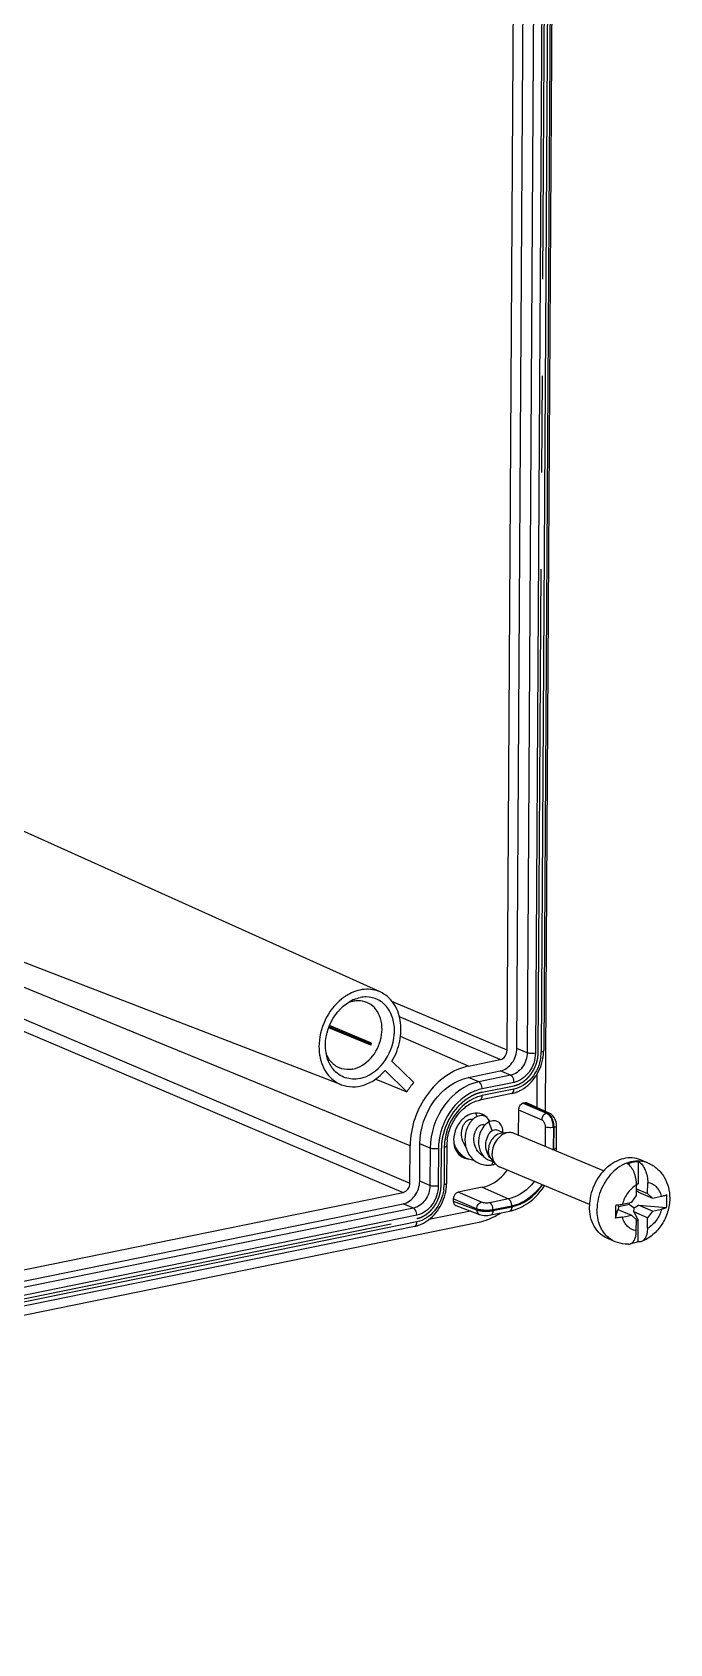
# Model space of a CAD drawing. Header units: millimetres. Extents: x 0 to 594, y 0 to 420.
# Drawn here: x 76.98 to 93.12, y 337.13 to 377.97 of the extents above; entities that cross this region are included whole.
import ezdxf

# ---------------------------------------------------------------- set-up
doc = ezdxf.new("R2010")
doc.units = ezdxf.units.MM
doc.header["$LTSCALE"] = 32.67
doc.linetypes.add('CENTER', pattern=[0.6, 0.375, -0.075, 0.075, -0.075])
for name, color, linetype in [('KASTEN_ABOX_DXF_CONTINUOUS_LINE', 7, 'CONTINUOUS'), ('KURVEN', 7, 'CONTINUOUS'), ('SCHRAUBE_D9-DXF_CONTINUOUS_LINE', 7, 'CONTINUOUS')]:
    doc.layers.add(name, color=color, linetype=linetype)

msp = doc.modelspace()

# ---------------------------------------------------------------- linework, layer by layer
at = {"layer": 'KASTEN_ABOX_DXF_CONTINUOUS_LINE', "color": 7, "linetype": 'Continuous'}
for p, q in [((89.97321, 350.62311), (90.27989, 401.49247)), ((89.00492, 352.16866), (89.29983, 401.085)), ((89.25073, 352.21703), (89.54566, 401.13686)), ((90.22553, 401.0816), (89.9306, 352.16178)), ((85.78893, 353.64752), (74.3529, 358.8046)), ((84.80581, 351.2953), (72.37661, 356.08945)), ((85.54918, 352.29771), (84.48777, 352.74133)), ((84.49844, 352.77004), (85.54061, 352.33446)), ((85.57351, 352.35148), (84.50833, 352.79668)), ((85.57351, 352.35148), (85.54061, 352.33446)), ((85.54061, 352.33446), (85.54918, 352.29771)), ((85.91464, 351.65354), (86.46485, 351.11615)), ((86.63883, 351.35413), (86.08863, 351.89152)), ((88.02615, 351.48053), (88.83244, 351.64488)), ((88.02789, 351.76903), (88.83269, 351.93308)), ((85.67015, 351.43957), (85.80516, 351.38462)), ((85.80516, 351.38462), (86.46485, 351.11615)), ((89.75938, 351.56149), (89.75434, 350.72448)), ((89.1216, 351.07335), (88.31532, 350.909)), ((89.46221, 350.83829), (89.41331, 350.82832)), ((90.08608, 350.57084), (89.52233, 350.83193)), ((89.2903, 350.66007), (89.28644, 350.0204)), ((90.24403, 350.35359), (90.22523, 350.41252)), ((90.254, 350.29252), (90.24403, 350.35359)), ((90.25224, 349.69736), (90.2556, 350.2543)), ((90.2556, 350.25426), (90.254, 350.29252)), ((86.54435, 348.80311), (86.55004, 349.74764)), ((86.79016, 348.85147), (86.79586, 349.79775)), ((87.47573, 349.7425), (87.47002, 348.79622)), ((33.4947, 337.78903), (86.37211, 348.56753)), ((87.64171, 348.40515), (87.64136, 348.34776)), ((88.37556, 348.69792), (87.76472, 348.5734)), ((34.89458, 337.78623), (86.37186, 348.27933)), ((88.08059, 348.09363), (87.0211, 347.87766)), ((87.70883, 348.23302), (88.30105, 348.01097)), ((88.59135, 347.99606), (89.06589, 348.09279)), ((86.66102, 347.70779), (35.78614, 337.33749)), ((35.88931, 337.1298), (88.24801, 347.80256))]:
    msp.add_line(p, q, dxfattribs=at)
at = {"layer": 'KASTEN_ABOX_DXF_CONTINUOUS_LINE', "color": 9, "linetype": 'Continuous'}
for p, q in [((90.16256, 401.04613), (89.86764, 352.1263)), ((89.80677, 401.02772), (89.51184, 352.1079)), ((90.01597, 401.01625), (89.72104, 352.09642)), ((86.55004, 349.74764), (73.24675, 355.20772)), ((73.15333, 354.48986), (86.54435, 348.80311)), ((72.9811, 354.25428), (86.37211, 348.56753)), ((89.00492, 352.16866), (86.08693, 353.4079)), ((88.83269, 351.93308), (86.27733, 353.01826)), ((88.02789, 351.76903), (86.30146, 352.51549)), ((89.51184, 352.1079), (89.25073, 352.21703)), ((89.09354, 351.53575), (88.83244, 351.64488)), ((88.28726, 351.3714), (88.02615, 351.48053)), ((89.09354, 351.53575), (88.28726, 351.3714)), ((89.17971, 351.356), (88.37343, 351.19165)), ((89.17868, 351.18395), (88.37239, 351.0196)), ((89.41331, 350.82832), (90.00482, 350.57325)), ((90.02543, 350.57745), (89.46221, 350.83829)), ((89.2903, 350.66007), (89.88181, 350.40499)), ((90.02543, 350.57745), (90.00482, 350.57325)), ((89.96856, 350.22633), (89.96561, 349.73653)), ((90.17622, 350.21546), (90.17286, 349.65854)), ((90.19264, 350.21883), (90.17622, 350.21546)), ((90.18928, 349.66189), (90.19264, 350.21883)), ((87.05697, 349.68862), (86.79586, 349.79775)), ((87.05697, 349.68862), (87.05126, 348.74234)), ((87.26617, 349.67715), (87.26046, 348.73087)), ((87.41277, 349.70703), (87.40706, 348.76075)), ((87.05126, 348.74234), (86.79016, 348.85147)), ((88.23323, 348.15007), (87.64171, 348.40515)), ((88.35624, 348.31832), (87.76472, 348.5734)), ((88.37556, 348.69792), (89.03843, 348.40175)), ((89.03843, 348.40175), (88.56389, 348.30502)), ((86.63297, 348.1702), (35.2912, 337.70472)), ((86.71914, 347.99044), (35.56941, 337.56411)), ((86.63297, 348.1702), (86.37186, 348.27933)), ((87.64136, 348.34776), (88.23308, 348.12589)), ((88.23323, 348.15007), (88.23308, 348.12589)), ((88.64844, 348.10666), (89.12297, 348.20339)), ((88.64854, 348.12593), (88.64844, 348.10666)), ((89.12308, 348.22266), (88.64854, 348.12593)), ((86.7181, 347.81839), (35.72134, 337.42324))]:
    msp.add_line(p, q, dxfattribs=at)
at = {"layer": 'KASTEN_ABOX_DXF_CONTINUOUS_LINE', "color": 7, "linetype": 'Continuous'}
for points in [[(90.22523, 350.41252), (90.19839, 350.46609), (90.16423, 350.51214), (90.12392, 350.54856), (90.08587, 350.57094)], [(88.30109, 348.01095), (88.33691, 347.9999), (88.37733, 347.99181), (88.42083, 347.98682)], [(88.42083, 347.98682), (88.46644, 347.98489), (88.51252, 347.98607), (88.55726, 347.99035), (88.5913, 347.99605)]]:
    msp.add_lwpolyline(points, dxfattribs=at)
for centre, radius, start, end in [((85.62206, 352.45726), 1.29592, 124.472139, 128.430064), ((85.59232, 352.50003), 1.24382, 122.677672, 124.457663), ((85.56998, 352.53505), 1.20229, 120.012122, 122.682818), ((85.49656, 352.57333), 0.95766, 112.524592, 120.032205), ((85.24774, 352.73533), 0.69145, 101.596654, 109.057234), ((85.59852, 352.25786), 1.3593, 180.154253, 188.131218), ((85.52451, 352.24861), 1.28474, 188.190013, 189.64485), ((84.50804, 352.8013), 1.15653, 334.18738, 337.111392), ((88.77463, 352.17237), 1.15612, 352.133544, 355.507812), ((88.80728, 352.1697), 1.12336, 355.51284, 357.574363), ((88.83668, 352.16847), 1.09394, 357.573834, 359.649574), ((84.971, 352.23305), 0.55422, 231.822108, 247.229734), ((88.32916, 349.93573), 2.2066, 139.999069, 147.659453), ((88.93914, 351.91846), 0.86516, 291.337007, 293.795213), ((88.92434, 351.95112), 0.90101, 293.818119, 299.788795), ((88.35136, 349.9287), 0.6854, 133.722889, 139.794251), ((88.33133, 349.94926), 0.6567, 131.286898, 133.699528), ((88.2035, 350.18186), 0.40572, 41.515747, 43.9168), ((88.16438, 350.15288), 0.45449, 27.489978, 33.452685), ((88.41441, 349.88106), 0.76455, 147.826871, 155.646435), ((88.38817, 349.89811), 0.73326, 139.825135, 147.862441), ((88.69118, 349.73366), 1.21548, 172.176409, 179.583149), ((88.29956, 349.89173), 0.64886, 179.602119, 186.667028), ((88.6132, 349.70802), 1.63909, 356.886919, 358.26547), ((88.6428, 349.70712), 1.60947, 358.265296, 359.652342), ((87.85047, 350.0935), 0.57949, 264.728426, 270.002278), ((86.37611, 348.80291), 1.09394, 357.573834, 359.649574), ((86.32595, 348.80548), 1.14415, 352.118167, 357.551797), ((87.85915, 349.56726), 1.80874, 290.540682, 297.383774), ((87.7977, 349.68676), 1.94312, 297.371901, 302.121968), ((88.83346, 349.22603), 1.15684, 281.590805, 289.556197), ((86.47857, 348.5529), 0.86516, 291.337007, 293.795213), ((86.46377, 348.58557), 0.90101, 293.818119, 299.788795), ((87.88879, 349.49213), 1.72799, 289.76848, 290.49443)]:
    msp.add_arc(centre, radius, start, end, dxfattribs=at)
at = {"layer": 'KASTEN_ABOX_DXF_CONTINUOUS_LINE', "color": 9, "linetype": 'Continuous'}
for centre, radius, start, end in [((88.88657, 352.13334), 0.98109, 352.045751, 359.588998), ((88.62367, 350.05672), 1.16331, 110.688451, 117.37758), ((89.65605, 350.21705), 0.51999, 15.058097, 18.51941), ((89.65009, 350.2151), 0.52625, 3.912989, 15.094525), ((89.65723, 350.21986), 0.53532, 14.440712, 16.838853), ((89.69085, 350.2181), 0.48538, 359.688356, 3.888369), ((89.6491, 350.21774), 0.54371, 12.1868, 14.444021), ((88.72358, 349.69903), 1.31084, 177.917689, 179.650491), ((88.7951, 349.69565), 1.38243, 172.009842, 177.885141), ((90.10965, 349.97026), 0.31807, 278.795052, 281.463999), ((88.73729, 349.67066), 1.45201, 358.936269, 359.653907), ((86.426, 348.76779), 0.98109, 352.045751, 359.588998), ((88.46662, 348.99679), 0.90572, 263.119534, 266.04413), ((88.47419, 349.10219), 1.01139, 266.027878, 269.10389), ((88.47506, 349.12808), 1.03729, 269.078281, 272.481088), ((88.51564, 348.7611), 0.66778, 278.756969, 281.471072)]:
    msp.add_arc(centre, radius, start, end, dxfattribs=at)
at = {"layer": 'KASTEN_ABOX_DXF_CONTINUOUS_LINE', "color": 7, "linetype": 'Continuous'}
for centre, major_axis, ratio, start_param, end_param in [((88.83389, 352.13381), (0.08097, 0.19377), 0.77755523, -2.65547616, -1.08475599), ((89.41248, 350.68493), (0.0578, 0.13842), 0.77770195, 0.48596932, 2.05646107), ((89.46131, 350.69489), (0.05791, 0.13842), 0.77731063, -0.02951056, 0.48636092), ((86.37331, 348.76826), (0.08097, 0.19377), 0.77755523, -2.65547616, -1.08475599), ((87.76389, 348.43001), (0.0578, 0.13842), 0.77770195, 0.48596932, 2.05646107), ((87.76355, 348.37271), (0.05791, 0.13842), 0.77731063, -4.22572347, -3.11538018)]:
    msp.add_ellipse(centre, major_axis=major_axis, ratio=ratio, start_param=start_param, end_param=end_param, dxfattribs=at)
for points, knots in [([(85.7891, 353.6474), (85.66558, 353.70312), (85.37181, 353.74818), (85.09598, 353.64967), (84.96862, 353.57613)], [0, 0, 0, 0, 0.47954432, 1, 1, 1, 1]), ([(84.81658, 353.47244), (84.63737, 353.33034), (84.34778, 352.95), (84.23839, 352.48589), (84.23922, 352.2542)], [0, 0, 0, 0, 0.4967645, 1, 1, 1, 1]), ([(84.43813, 352.01638), (84.37175, 352.27051), (84.43465, 352.83178), (84.78973, 353.27114), (85.01727, 353.40242)], [0, 0, 0, 0, 0.49997136, 1, 1, 1, 1]), ([(85.09838, 351.69216), (85.27136, 351.72742), (85.60494, 351.95074), (85.85793, 352.4661), (85.84135, 352.95696), (85.6579, 353.25696), (85.52234, 353.35281), (85.45063, 353.3828)], [0, 0, 0, 0, 0.24661854, 0.51933079, 0.77599266, 0.89140784, 1, 1, 1, 1]), ([(85.27145, 351.45385), (85.50281, 351.50101), (85.94047, 351.81986), (86.17409, 352.4281), (86.14211, 352.93054), (86.00059, 353.2509), (85.75172, 353.47093), (85.54036, 353.52013), (85.43727, 353.52073)], [0, 0, 0, 0, 0.25130982, 0.52705732, 0.65867355, 0.77911253, 0.89028019, 1, 1, 1, 1]), ([(86.08863, 351.89152), (86.18201, 352.0482), (86.31422, 352.38858), (86.33241, 352.91468), (86.16288, 353.37793), (85.92071, 353.58803), (85.7891, 353.6474)], [0, 0, 0, 0, 0.27617574, 0.54101446, 0.78138295, 1, 1, 1, 1]), ([(84.25794, 352.03337), (84.28578, 351.86954), (84.40126, 351.55989), (84.66485, 351.34974), (84.80561, 351.29541)], [0, 0, 0, 0, 0.5241286, 1, 1, 1, 1]), ([(84.62843, 351.79738), (84.60521, 351.81563), (84.51489, 351.89875), (84.45145, 352.00899), (84.42029, 352.09647)], [0, 0, 0, 0, 0.24132234, 1, 1, 1, 1]), ([(88.83244, 351.64488), (88.94921, 351.66869), (89.16747, 351.83506), (89.24995, 352.08714), (89.25073, 352.21703)], [0, 0, 0, 0, 0.47850267, 1, 1, 1, 1]), ([(84.60413, 351.68384), (84.58494, 351.70696), (84.5112, 351.80749), (84.462, 351.92503), (84.43813, 352.01638)], [0, 0, 0, 0, 0.24141215, 1, 1, 1, 1]), ([(85.27145, 351.45385), (85.15078, 351.42925), (84.89211, 351.43844), (84.68172, 351.59036), (84.60413, 351.68384)], [0, 0, 0, 0, 0.50340895, 1, 1, 1, 1]), ([(85.09838, 351.69216), (85.06919, 351.68621), (84.95482, 351.67072), (84.83543, 351.68902), (84.7565, 351.72202)], [0, 0, 0, 0, 0.25825653, 1, 1, 1, 1]), ([(84.80561, 351.29541), (84.9828, 351.22703), (85.42687, 351.23507), (85.77026, 351.49146), (85.91464, 351.65354)], [0, 0, 0, 0, 0.46666898, 1, 1, 1, 1]), ([(88.02789, 351.76903), (87.61531, 351.68493), (86.8442, 351.09714), (86.55281, 350.20653), (86.55004, 349.74764)], [0, 0, 0, 0, 0.47850267, 1, 1, 1, 1]), ([(89.37197, 351.16916), (89.51867, 351.25306), (89.77235, 351.50695), (89.89592, 351.84058), (89.91987, 352.01413)], [0, 0, 0, 0, 0.4909806, 1, 1, 1, 1]), ([(86.79586, 349.79775), (86.79817, 350.17977), (87.04075, 350.92119), (87.68269, 351.41052), (88.02615, 351.48053)], [0, 0, 0, 0, 0.52149733, 1, 1, 1, 1]), ([(87.93947, 350.72371), (87.96853, 350.74729), (88.08191, 350.83002), (88.2144, 350.88842), (88.31532, 350.909)], [0, 0, 0, 0, 0.26649782, 1, 1, 1, 1]), ([(87.48701, 349.89911), (87.49794, 349.9793), (87.5701, 350.2889), (87.75572, 350.57466), (87.93947, 350.72371)], [0, 0, 0, 0, 0.25486212, 1, 1, 1, 1]), ([(87.65509, 349.8164), (87.66471, 349.73485), (87.71397, 349.57964), (87.83989, 349.47069), (87.90814, 349.44219)], [0, 0, 0, 0, 0.52611863, 1, 1, 1, 1]), ([(86.37186, 348.27933), (86.48864, 348.30313), (86.7069, 348.4695), (86.78938, 348.72159), (86.79016, 348.85147)], [0, 0, 0, 0, 0.47850267, 1, 1, 1, 1]), ([(88.37556, 348.69792), (88.43511, 348.71005), (88.68273, 348.78975), (88.89052, 348.96983), (89.00878, 349.12829)], [0, 0, 0, 0, 0.23510369, 1, 1, 1, 1]), ([(86.9114, 347.80361), (87.05809, 347.8875), (87.31178, 348.1414), (87.43535, 348.47502), (87.4593, 348.64858)], [0, 0, 0, 0, 0.4909806, 1, 1, 1, 1]), ([(89.22069, 348.13593), (89.29274, 348.16144), (89.58264, 348.29587), (89.81963, 348.53152), (89.9533, 348.73297)], [0, 0, 0, 0, 0.24020962, 1, 1, 1, 1])]:
    msp.add_open_spline(points, degree=3, knots=knots, dxfattribs=at)
for points in [[(85.23594, 353.42547), (85.19333, 353.42561), (85.1505, 353.42118), (85.10875, 353.41267)], [(85.1297, 353.45793), (85.17938, 353.47848), (85.23114, 353.49473), (85.28382, 353.50547)], [(85.45063, 353.3828), (85.38331, 353.41095), (85.3089, 353.42523), (85.23594, 353.42547)], [(85.43727, 353.52073), (85.38587, 353.52102), (85.33418, 353.51574), (85.28382, 353.50547)], [(89.1216, 351.07335), (89.16668, 351.08254), (89.21107, 351.09586), (89.25393, 351.1126)], [(87.97548, 350.50069), (87.94817, 350.48353), (87.92226, 350.46399), (87.89802, 350.44271)], [(88.14281, 350.56935), (88.08374, 350.55731), (88.02652, 350.53279), (87.97548, 350.50069)], [(88.37058, 350.5495), (88.30025, 350.57887), (88.21749, 350.58457), (88.14281, 350.56935)], [(88.49577, 350.46328), (88.46062, 350.49978), (88.41733, 350.52998), (88.37058, 350.5495)], [(87.7179, 350.19633), (87.67562, 350.10295), (87.65134, 349.99875), (87.65072, 349.89624)], [(87.90814, 349.44219), (87.94615, 349.42631), (87.98746, 349.417), (88.02858, 349.41452)], [(86.66102, 347.70779), (86.70611, 347.71698), (86.7505, 347.73031), (86.79336, 347.74705)], [(88.24801, 347.80256), (88.32443, 347.81814), (88.39983, 347.83959), (88.47323, 347.86597)]]:
    msp.add_open_spline(points, degree=3, dxfattribs=at)
at = {"layer": 'KASTEN_ABOX_DXF_CONTINUOUS_LINE', "color": 9, "linetype": 'Continuous'}
for points, knots in [([(89.51184, 352.1079), (89.51106, 351.97801), (89.42855, 351.72595), (89.21032, 351.55956), (89.09354, 351.53575)], [0, 0, 0, 0, 0.52149394, 1, 1, 1, 1]), ([(89.72104, 352.09642), (89.72003, 351.92834), (89.61324, 351.60215), (89.33084, 351.3868), (89.17971, 351.356)], [0, 0, 0, 0, 0.52149238, 1, 1, 1, 1]), ([(89.72104, 352.09642), (89.68443, 352.08896), (89.61374, 352.08646), (89.5423, 352.09516), (89.51184, 352.1079)], [0, 0, 0, 0, 0.53088656, 1, 1, 1, 1]), ([(89.93062, 352.16178), (89.9306, 352.15805), (89.91753, 352.13439), (89.8885, 352.13056), (89.86764, 352.1263)], [0, 0, 0, 0, 0.14905551, 1, 1, 1, 1]), ([(89.85822, 351.99758), (89.83162, 351.80582), (89.67956, 351.44855), (89.35079, 351.21903), (89.17868, 351.18395)], [0, 0, 0, 0, 0.5242903, 1, 1, 1, 1]), ([(88.28726, 351.3714), (87.94379, 351.30139), (87.30185, 350.81206), (87.05927, 350.07064), (87.05697, 349.68862)], [0, 0, 0, 0, 0.47850283, 1, 1, 1, 1]), ([(88.37343, 351.19165), (88.37354, 351.21095), (88.36596, 351.27692), (88.33215, 351.35264), (88.28726, 351.3714)], [0, 0, 0, 0, 0.28406725, 1, 1, 1, 1]), ([(89.17971, 351.356), (89.17983, 351.3753), (89.17224, 351.44128), (89.13843, 351.51699), (89.09354, 351.53575)], [0, 0, 0, 0, 0.28406778, 1, 1, 1, 1]), ([(88.08872, 351.08973), (87.84348, 350.96294), (87.42854, 350.53324), (87.2679, 349.96502), (87.26617, 349.67715)], [0, 0, 0, 0, 0.48953878, 1, 1, 1, 1]), ([(88.22042, 350.97427), (88.01222, 350.89245), (87.63819, 350.57369), (87.4593, 350.12539), (87.42609, 349.88781)], [0, 0, 0, 0, 0.4825394, 1, 1, 1, 1]), ([(88.3153, 350.90906), (88.32373, 350.91074), (88.36381, 350.93282), (88.37218, 350.98471), (88.37239, 351.0196)], [0, 0, 0, 0, 0.19759504, 1, 1, 1, 1]), ([(89.12159, 351.07341), (89.13001, 351.0751), (89.1701, 351.09718), (89.17846, 351.14906), (89.17868, 351.18395)], [0, 0, 0, 0, 0.19759604, 1, 1, 1, 1]), ([(89.88181, 350.40499), (89.88475, 350.40373), (89.89061, 350.40072), (89.89609, 350.39704), (89.8988, 350.39502)], [0, 0, 0, 0, 0.48539948, 1, 1, 1, 1]), ([(89.8988, 350.39502), (89.90963, 350.38694), (89.95165, 350.34018), (89.96885, 350.27482), (89.96856, 350.22633)], [0, 0, 0, 0, 0.21790755, 1, 1, 1, 1]), ([(90.00482, 350.57325), (89.99399, 350.57095), (89.94861, 350.55369), (89.91449, 350.51336), (89.89918, 350.47976)], [0, 0, 0, 0, 0.23078388, 1, 1, 1, 1]), ([(90.00482, 350.57325), (90.01426, 350.56911), (90.05522, 350.54543), (90.08623, 350.50756), (90.10556, 350.47636)], [0, 0, 0, 0, 0.21920327, 1, 1, 1, 1]), ([(90.11736, 350.49024), (90.11219, 350.49824), (90.0922, 350.52661), (90.06724, 350.552), (90.04618, 350.56589)], [0, 0, 0, 0, 0.27403456, 1, 1, 1, 1]), ([(90.17622, 350.21548), (90.16496, 350.21319), (90.11605, 350.20622), (90.06604, 350.20677), (90.0285, 350.21189)], [0, 0, 0, 0, 0.23269993, 1, 1, 1, 1]), ([(90.19264, 350.21883), (90.20146, 350.22063), (90.22307, 350.22627), (90.2555, 350.23872), (90.25562, 350.25426)], [0, 0, 0, 0, 0.3669468, 1, 1, 1, 1]), ([(87.26617, 349.67715), (87.22956, 349.66968), (87.15887, 349.66718), (87.08743, 349.67589), (87.05697, 349.68862)], [0, 0, 0, 0, 0.53088649, 1, 1, 1, 1]), ([(87.47575, 349.7425), (87.47573, 349.73877), (87.46266, 349.71512), (87.43363, 349.71128), (87.41277, 349.70703)], [0, 0, 0, 0, 0.14905473, 1, 1, 1, 1]), ([(90.18928, 349.66189), (90.19812, 349.66369), (90.21972, 349.66933), (90.2522, 349.68182), (90.25226, 349.69736)], [0, 0, 0, 0, 0.36714156, 1, 1, 1, 1]), ([(87.47004, 348.79622), (87.47002, 348.79249), (87.45695, 348.76884), (87.42792, 348.765), (87.40706, 348.76075)], [0, 0, 0, 0, 0.14905551, 1, 1, 1, 1]), ([(89.68681, 348.84496), (89.64463, 348.78789), (89.47202, 348.58746), (89.22848, 348.44049), (89.03843, 348.40175)], [0, 0, 0, 0, 0.26788944, 1, 1, 1, 1]), ([(89.88425, 348.762), (89.83603, 348.69258), (89.63723, 348.449), (89.34887, 348.26868), (89.12308, 348.22266)], [0, 0, 0, 0, 0.26838244, 1, 1, 1, 1]), ([(87.05126, 348.74234), (87.05048, 348.61246), (86.96798, 348.3604), (86.74974, 348.194), (86.63297, 348.1702)], [0, 0, 0, 0, 0.52149394, 1, 1, 1, 1]), ([(87.39765, 348.63202), (87.37105, 348.44027), (87.21898, 348.08299), (86.89021, 347.85348), (86.7181, 347.81839)], [0, 0, 0, 0, 0.5242903, 1, 1, 1, 1]), ([(87.26046, 348.73087), (87.25945, 348.56278), (87.15267, 348.23659), (86.87026, 348.02125), (86.71914, 347.99044)], [0, 0, 0, 0, 0.52149238, 1, 1, 1, 1]), ([(87.26046, 348.73087), (87.22385, 348.7234), (87.15316, 348.7209), (87.08173, 348.72961), (87.05126, 348.74234)], [0, 0, 0, 0, 0.53088656, 1, 1, 1, 1]), ([(89.12308, 348.22266), (89.1232, 348.24175), (89.11571, 348.30737), (89.08262, 348.38201), (89.03843, 348.40175)], [0, 0, 0, 0, 0.28284962, 1, 1, 1, 1]), ([(89.12297, 348.20339), (89.19698, 348.21848), (89.50506, 348.31997), (89.75925, 348.55273), (89.89922, 348.7557)], [0, 0, 0, 0, 0.23450668, 1, 1, 1, 1]), ([(86.71914, 347.99044), (86.71925, 348.00975), (86.71167, 348.07572), (86.67786, 348.15143), (86.63297, 348.1702)], [0, 0, 0, 0, 0.28406778, 1, 1, 1, 1]), ([(88.23308, 348.12589), (88.24161, 348.12257), (88.28227, 348.10907), (88.32472, 348.10165), (88.35811, 348.0976)], [0, 0, 0, 0, 0.21391545, 1, 1, 1, 1]), ([(88.23308, 348.12589), (88.23314, 348.11298), (88.23781, 348.06749), (88.27007, 348.02248), (88.30105, 348.01099)], [0, 0, 0, 0, 0.28093895, 1, 1, 1, 1]), ([(88.36744, 348.11804), (88.35719, 348.11932), (88.31979, 348.12473), (88.28267, 348.13289), (88.25656, 348.14146)], [0, 0, 0, 0, 0.27312124, 1, 1, 1, 1]), ([(88.56389, 348.30502), (88.5277, 348.29765), (88.45737, 348.29554), (88.38654, 348.30526), (88.35624, 348.31832)], [0, 0, 0, 0, 0.52808855, 1, 1, 1, 1]), ([(88.64854, 348.12593), (88.63888, 348.12396), (88.59717, 348.11657), (88.55484, 348.1129), (88.52236, 348.11165)], [0, 0, 0, 0, 0.23263966, 1, 1, 1, 1]), ([(88.64854, 348.12593), (88.64865, 348.14502), (88.64117, 348.21064), (88.60807, 348.28528), (88.56389, 348.30502)], [0, 0, 0, 0, 0.28284962, 1, 1, 1, 1]), ([(88.64842, 348.10666), (88.64834, 348.09295), (88.64551, 348.05187), (88.61991, 348.00186), (88.59133, 347.99612)], [0, 0, 0, 0, 0.31986994, 1, 1, 1, 1]), ([(89.12297, 348.20339), (89.12288, 348.18968), (89.12006, 348.1486), (89.09445, 348.09859), (89.06588, 348.09285)], [0, 0, 0, 0, 0.31986993, 1, 1, 1, 1]), ([(86.66101, 347.70785), (86.66944, 347.70954), (86.70952, 347.73162), (86.71789, 347.78351), (86.7181, 347.81839)], [0, 0, 0, 0, 0.19759604, 1, 1, 1, 1])]:
    msp.add_open_spline(points, degree=3, knots=knots, dxfattribs=at)
for points in [[(88.37343, 351.19165), (88.31876, 351.1805), (88.2649, 351.16468), (88.21269, 351.14501)], [(88.37239, 351.0196), (88.32059, 351.00904), (88.26962, 350.9936), (88.22042, 350.97427)], [(89.89918, 350.47976), (89.88857, 350.45648), (89.88225, 350.43058), (89.88181, 350.40499)], [(90.02543, 350.57745), (90.04532, 350.58134), (90.06744, 350.57935), (90.08587, 350.57093)], [(90.04618, 350.56589), (90.03957, 350.57025), (90.03264, 350.57417), (90.02543, 350.57745)], [(90.10556, 350.47636), (90.12377, 350.44696), (90.13812, 350.415), (90.14911, 350.38221)], [(90.16959, 350.37494), (90.15736, 350.41532), (90.14029, 350.45482), (90.11736, 350.49024)], [(89.98896, 350.21964), (89.98205, 350.2215), (89.9752, 350.22365), (89.96856, 350.22633)], [(90.0285, 350.21189), (90.01519, 350.2137), (90.00193, 350.21616), (89.98896, 350.21964)], [(90.19264, 350.21883), (90.19287, 350.25694), (90.18861, 350.29527), (90.18056, 350.33252)], [(88.23323, 348.15007), (88.23388, 348.18825), (88.24771, 348.22765), (88.27025, 348.25847)], [(88.25656, 348.14146), (88.24868, 348.14404), (88.24088, 348.14688), (88.23323, 348.15007)], [(88.27025, 348.25847), (88.29086, 348.28666), (88.32207, 348.31108), (88.35624, 348.31832)], [(88.52236, 348.11165), (88.47071, 348.10968), (88.41872, 348.11162), (88.36744, 348.11804)], [(88.51997, 348.09177), (88.55253, 348.09318), (88.58509, 348.09612), (88.6173, 348.10111)]]:
    msp.add_open_spline(points, degree=3, dxfattribs=at)
at = {"layer": 'KURVEN', "color": 2, "linetype": 'CENTER'}
for p, q in [((89.79434, 352.11136), (90.08927, 401.03119)), ((88.37291, 351.10562), (89.17919, 351.26997)), ((87.33376, 348.74581), (87.33947, 349.69209)), ((35.65271, 337.49517), (86.71862, 347.90442))]:
    msp.add_line(p, q, dxfattribs=at)
for points, knots in [([(89.17919, 351.26997), (89.18909, 351.27313), (89.20887, 351.27943), (89.23361, 351.28731), (89.2534, 351.29362), (89.26824, 351.29834), (89.2806, 351.30232), (89.28927, 351.30502), (89.2942, 351.30669), (89.29796, 351.30758), (89.30148, 351.30986), (89.30626, 351.31242), (89.31459, 351.31713), (89.33128, 351.32637), (89.3551, 351.33967), (89.37894, 351.35292), (89.3956, 351.36224), (89.40396, 351.36684), (89.40869, 351.36958), (89.41236, 351.3713), (89.41557, 351.37429), (89.42, 351.37783), (89.42769, 351.38424), (89.44311, 351.39691), (89.46511, 351.41509), (89.48713, 351.43322), (89.50252, 351.44597), (89.51025, 351.45227), (89.51461, 351.45598), (89.51804, 351.45845), (89.52086, 351.46212), (89.52484, 351.46659), (89.5317, 351.47462), (89.54549, 351.49053), (89.56517, 351.51331), (89.5848, 351.53612), (89.59865, 351.552), (89.60639, 351.56122), (89.6127, 351.56773), (89.61706, 351.57577), (89.62355, 351.58596), (89.6346, 351.60404), (89.65056, 351.62974), (89.6664, 351.65551), (89.67762, 351.67348), (89.68383, 351.68385), (89.68904, 351.69132), (89.69217, 351.7), (89.69707, 351.71115), (89.7053, 351.73086), (89.71726, 351.7589), (89.72908, 351.78701), (89.73751, 351.80664), (89.7421, 351.81791), (89.74616, 351.8262), (89.7479, 351.83514), (89.75103, 351.84684), (89.75613, 351.86742), (89.76363, 351.89675), (89.77099, 351.92612), (89.77629, 351.94665), (89.7791, 351.95842), (89.78184, 351.96715), (89.78213, 351.97623), (89.78338, 351.98822), (89.78464, 352.00325), (89.78628, 352.02127), (89.78842, 352.04529), (89.79111, 352.07532), (89.79326, 352.09935), (89.79434, 352.11136)], [0, 0, 0, 0, 0.03125, 0.0625, 0.078125, 0.09375, 0.109375, 0.1171875, 0.12109375, 0.125, 0.12890625, 0.1328125, 0.140625, 0.15625, 0.1875, 0.21875, 0.234375, 0.2421875, 0.24609375, 0.25, 0.25390625, 0.2578125, 0.265625, 0.28125, 0.3125, 0.34375, 0.359375, 0.3671875, 0.37109375, 0.375, 0.37890625, 0.3828125, 0.390625, 0.40625, 0.4375, 0.46875, 0.484375, 0.4921875, 0.5, 0.5078125, 0.515625, 0.53125, 0.5625, 0.59375, 0.609375, 0.6171875, 0.625, 0.6328125, 0.640625, 0.65625, 0.6875, 0.71875, 0.734375, 0.7421875, 0.75, 0.7578125, 0.765625, 0.78125, 0.8125, 0.84375, 0.859375, 0.8671875, 0.875, 0.8828125, 0.890625, 0.90625, 0.921875, 0.9375, 0.96875, 1, 1, 1, 1]), ([(88.10154, 351.00757), (88.08011, 350.99387), (88.04797, 350.97333), (88.00511, 350.94594), (87.97833, 350.92881), (87.95689, 350.91515), (87.94352, 350.90652), (87.9341, 350.90065), (87.92882, 350.89703), (87.92398, 350.89243), (87.91778, 350.88701), (87.90302, 350.87374), (87.88083, 350.85394), (87.85128, 350.82747), (87.82171, 350.80104), (87.79956, 350.78117), (87.78475, 350.76799), (87.77865, 350.7624), (87.7736, 350.75816), (87.76915, 350.75307), (87.76162, 350.74377), (87.75073, 350.7307), (87.73338, 350.70966), (87.71167, 350.6834), (87.68997, 350.65713), (87.6726, 350.63612), (87.65957, 350.62037), (87.64874, 350.60721), (87.64111, 350.59805), (87.63683, 350.59274), (87.63338, 350.58899), (87.63086, 350.58435), (87.62718, 350.57848), (87.62089, 350.56806), (87.61182, 350.55325), (87.60097, 350.53544), (87.5865, 350.51172), (87.56841, 350.48205), (87.55033, 350.45239), (87.53584, 350.42867), (87.52685, 350.4138), (87.52042, 350.40348), (87.51696, 350.39745), (87.51435, 350.39093), (87.51079, 350.38295), (87.50249, 350.36365), (87.48995, 350.33476), (87.47328, 350.29621), (87.45658, 350.25767), (87.44411, 350.22875), (87.43572, 350.20949), (87.43233, 350.20143), (87.42937, 350.19507), (87.42733, 350.18837), (87.42418, 350.17649), (87.41945, 350.15961), (87.41201, 350.13254), (87.40268, 350.09873), (87.38776, 350.04462), (87.37657, 350.00404), (87.36911, 349.97698)], [0, 0, 0, 0, 0.0625, 0.09375, 0.125, 0.140625, 0.15625, 0.1640625, 0.16796875, 0.171875, 0.1796875, 0.1875, 0.21875, 0.25, 0.28125, 0.3125, 0.3203125, 0.328125, 0.33203125, 0.3359375, 0.34375, 0.359375, 0.375, 0.40625, 0.4375, 0.453125, 0.46875, 0.484375, 0.4921875, 0.49609375, 0.5, 0.50390625, 0.5078125, 0.515625, 0.53125, 0.546875, 0.5625, 0.59375, 0.625, 0.640625, 0.65625, 0.6640625, 0.66796875, 0.671875, 0.6796875, 0.6875, 0.71875, 0.75, 0.78125, 0.8125, 0.8203125, 0.828125, 0.83203125, 0.8359375, 0.84375, 0.859375, 0.875, 0.90625, 0.9375, 1, 1, 1, 1]), ([(88.33862, 351.09796), (88.32878, 351.09535), (88.31401, 351.09149), (88.29434, 351.0861), (88.27963, 351.08135), (88.26489, 351.07694), (88.25021, 351.07186), (88.23556, 351.06654), (88.22086, 351.06156), (88.20631, 351.05545), (88.19171, 351.04968), (88.17715, 351.04367), (88.16267, 351.03702), (88.15067, 351.03172), (88.14085, 351.02721), (88.12495, 351.01915), (88.112, 351.01278), (88.10154, 351.00757)], [0, 0, 0, 0, 0.125, 0.1875, 0.25, 0.3125, 0.375, 0.4375, 0.5, 0.5625, 0.625, 0.6875, 0.75, 0.8125, 0.84375, 0.875, 1, 1, 1, 1]), ([(88.37291, 351.10562), (88.37201, 351.10544), (88.37076, 351.10518), (88.36966, 351.10495), (88.36805, 351.10461), (88.36574, 351.10412), (88.36345, 351.10364), (88.36182, 351.10329), (88.36112, 351.10314), (88.35979, 351.10285), (88.35898, 351.10268), (88.35576, 351.10195), (88.35373, 351.1015), (88.35175, 351.10105), (88.35069, 351.10081), (88.34961, 351.10056), (88.34861, 351.10033), (88.34744, 351.10006), (88.34485, 351.09944), (88.34211, 351.09879), (88.33977, 351.09823), (88.33862, 351.09796)], [0, 0, 0, 0, 0.125, 0.15625, 0.1875, 0.25, 0.3125, 0.34375, 0.375, 0.4375, 0.5, 0.5625, 0.625, 0.65625, 0.6875, 0.75, 0.8125, 0.84375, 0.875, 0.9375, 1, 1, 1, 1]), ([(87.36911, 349.97698), (87.36694, 349.96526), (87.36241, 349.94182), (87.35677, 349.90663), (87.35243, 349.87729), (87.34975, 349.85384), (87.34739, 349.83624), (87.34603, 349.8187), (87.34437, 349.80114), (87.34293, 349.78361), (87.34205, 349.7661), (87.34115, 349.75162), (87.34055, 349.73975), (87.3402, 349.72045), (87.33977, 349.70477), (87.33947, 349.69209)], [0, 0, 0, 0, 0.125, 0.25, 0.375, 0.4375, 0.5, 0.5625, 0.625, 0.6875, 0.75, 0.8125, 0.84375, 0.875, 1, 1, 1, 1]), ([(86.71862, 347.90442), (86.72851, 347.90757), (86.7483, 347.91388), (86.77303, 347.92176), (86.79282, 347.92807), (86.80766, 347.93279), (86.82003, 347.93676), (86.82869, 347.93946), (86.83362, 347.94113), (86.83738, 347.94202), (86.84091, 347.94431), (86.84569, 347.94687), (86.85402, 347.95157), (86.8707, 347.96082), (86.89452, 347.97412), (86.91836, 347.98736), (86.93502, 347.99669), (86.94338, 348.00128), (86.94812, 348.00402), (86.95179, 348.00575), (86.95499, 348.00874), (86.95943, 348.01228), (86.96711, 348.01869), (86.98253, 348.03136), (87.00453, 348.04954), (87.02656, 348.06767), (87.04195, 348.08041), (87.04968, 348.08671), (87.05404, 348.09043), (87.05747, 348.0929), (87.06029, 348.09657), (87.06427, 348.10104), (87.07113, 348.10906), (87.08491, 348.12497), (87.10459, 348.14776), (87.12422, 348.17057), (87.13808, 348.18645), (87.14581, 348.19566), (87.15213, 348.20217), (87.15649, 348.21022), (87.16298, 348.22041), (87.17402, 348.23849), (87.18999, 348.26418), (87.20582, 348.28996), (87.21704, 348.30792), (87.22326, 348.3183), (87.22847, 348.32577), (87.2316, 348.33444), (87.2365, 348.34559), (87.24473, 348.3653), (87.25669, 348.39335), (87.26851, 348.42145), (87.27693, 348.44108), (87.28153, 348.45236), (87.28558, 348.46064), (87.28732, 348.46959), (87.29045, 348.48129), (87.29555, 348.50186), (87.30306, 348.5312), (87.31041, 348.56057), (87.31572, 348.5811), (87.31852, 348.59286), (87.32127, 348.6016), (87.32156, 348.61068), (87.3228, 348.62267), (87.32406, 348.6377), (87.3257, 348.65571), (87.32784, 348.67974), (87.33054, 348.70977), (87.33269, 348.7338), (87.33376, 348.74581)], [0, 0, 0, 0, 0.03125, 0.0625, 0.078125, 0.09375, 0.109375, 0.1171875, 0.12109375, 0.125, 0.12890625, 0.1328125, 0.140625, 0.15625, 0.1875, 0.21875, 0.234375, 0.2421875, 0.24609375, 0.25, 0.25390625, 0.2578125, 0.265625, 0.28125, 0.3125, 0.34375, 0.359375, 0.3671875, 0.37109375, 0.375, 0.37890625, 0.3828125, 0.390625, 0.40625, 0.4375, 0.46875, 0.484375, 0.4921875, 0.5, 0.5078125, 0.515625, 0.53125, 0.5625, 0.59375, 0.609375, 0.6171875, 0.625, 0.6328125, 0.640625, 0.65625, 0.6875, 0.71875, 0.734375, 0.7421875, 0.75, 0.7578125, 0.765625, 0.78125, 0.8125, 0.84375, 0.859375, 0.8671875, 0.875, 0.8828125, 0.890625, 0.90625, 0.921875, 0.9375, 0.96875, 1, 1, 1, 1])]:
    msp.add_open_spline(points, degree=3, knots=knots, dxfattribs=at)
at = {"layer": 'SCHRAUBE_D9-DXF_CONTINUOUS_LINE', "color": 7, "linetype": 'Continuous'}
for p, q in [((88.1279, 350.40707), (88.11234, 350.41357)), ((88.4426, 350.27554), (88.42567, 350.28261)), ((88.92745, 350.07289), (88.739, 350.15166)), ((89.04637, 350.08334), (88.86784, 350.06766)), ((91.45, 349.11613), (89.18576, 350.06247)), ((88.71434, 349.28894), (88.60007, 349.427)), ((91.09134, 348.25807), (88.82713, 349.20441)), ((92.32978, 348.79769), (92.33311, 349.34983)), ((92.57686, 349.3117), (92.38538, 349.39173)), ((92.28373, 348.78831), (92.32978, 348.79769)), ((92.32978, 348.79769), (92.28552, 348.75555)), ((92.56383, 348.543), (92.56547, 348.81391)), ((92.15983, 348.31745), (92.28286, 348.48573)), ((92.28286, 348.48573), (92.28449, 348.75664)), ((92.33659, 348.5702), (92.28359, 348.60829)), ((92.28391, 348.66), (92.56383, 348.543)), ((92.33659, 348.5702), (92.68513, 348.42453)), ((92.56383, 348.543), (92.68513, 348.42453)), ((92.68513, 348.42453), (92.91596, 348.47158)), ((91.75245, 347.91885), (91.8093, 348.13336)), ((91.8093, 348.13336), (92.15784, 347.98769)), ((91.82742, 348.20175), (91.82086, 348.12853)), ((92.1084, 348.25902), (91.82742, 348.20175)), ((91.82742, 348.20175), (91.82774, 348.25484)), ((91.92701, 347.94063), (92.15784, 347.98769)), ((91.929, 348.2704), (92.15983, 348.31745)), ((92.1084, 348.25902), (92.10869, 348.30703)), ((92.1084, 348.25902), (92.22107, 348.17804)), ((92.27914, 347.86921), (92.15784, 347.98769)), ((92.21158, 348.07216), (92.22107, 348.17804)), ((92.56012, 347.92649), (92.21158, 348.07216)), ((92.21158, 348.07216), (92.32418, 347.86823)), ((92.22107, 348.17804), (92.33461, 348.24044)), ((92.33461, 348.24044), (93.04415, 348.18215)), ((92.68315, 348.09476), (92.33461, 348.24044)), ((92.68315, 348.09476), (92.56012, 347.92649)), ((92.68315, 348.09476), (92.91397, 348.14182)), ((92.27751, 347.5983), (92.27914, 347.86921)), ((92.27908, 347.85904), (92.32418, 347.86823)), ((92.32085, 347.31609), (92.32418, 347.86823)), ((92.55848, 347.65558), (92.56012, 347.92649)), ((91.7439, 347.31877), (91.55243, 347.3988))]:
    msp.add_line(p, q, dxfattribs=at)
at = {"layer": 'SCHRAUBE_D9-DXF_CONTINUOUS_LINE', "color": 9, "linetype": 'Continuous'}
for p, q in [((88.62711, 350.13341), (88.54546, 350.35327)), ((88.65148, 349.35747), (88.62101, 349.26738))]:
    msp.add_line(p, q, dxfattribs=at)
at = {"layer": 'SCHRAUBE_D9-DXF_CONTINUOUS_LINE', "color": 7, "linetype": 'Continuous'}
for centre, radius, start, end in [((88.48649, 350.04503), 0.51021, 135.464227, 136.678798), ((87.88772, 350.07657), 0.55676, 259.304697, 265.491532), ((88.20041, 349.94005), 0.55115, 251.892337, 265.506306), ((88.70826, 349.74674), 0.40025, 227.977677, 230.037717), ((88.84306, 349.67691), 0.35381, 225.766884, 226.262263), ((88.83729, 349.67074), 0.34537, 226.246095, 230.924829), ((88.51548, 349.85151), 0.59359, 280.241105, 289.25502), ((88.67136, 349.67657), 0.31989, 267.05713, 267.588869), ((91.21286, 348.35933), 1.83962, 359.598427, 4.757886), ((113.64491, 347.94499), 21.89247, 179.64266, 180.068417), ((116.1581, 347.9346), 24.40568, 179.262792, 179.655067), ((91.25009, 348.35494), 1.80236, 354.498536, 359.729437)]:
    msp.add_arc(centre, radius, start, end, dxfattribs=at)
for points, knots in [([(87.86747, 349.91958), (87.8512, 349.98631), (87.84573, 350.09009), (87.87483, 350.21748), (87.91022, 350.29799), (87.95585, 350.36111), (88.00762, 350.40378), (88.06174, 350.42393), (88.09759, 350.41973), (88.11234, 350.41357)], [0, 0, 0, 0, 0.32350438, 0.47473729, 0.61298392, 0.73480327, 0.83832838, 0.92471357, 1, 1, 1, 1]), ([(88.1153, 350.39508), (88.09592, 350.37452), (88.0195, 350.27896), (87.97251, 350.16149), (87.95327, 350.06973)], [0, 0, 0, 0, 0.23158159, 1, 1, 1, 1]), ([(88.56239, 350.36069), (88.54671, 350.40123), (88.51004, 350.45784), (88.43754, 350.50207), (88.35508, 350.52289), (88.23669, 350.49863), (88.15901, 350.43966), (88.12281, 350.40287)], [0, 0, 0, 0, 0.24306253, 0.35582865, 0.46856284, 0.71140424, 1, 1, 1, 1]), ([(88.24913, 350.49145), (88.24605, 350.49945), (88.23309, 350.52948), (88.215, 350.55742), (88.19891, 350.57542)], [0, 0, 0, 0, 0.26194525, 1, 1, 1, 1]), ([(87.95327, 350.06973), (87.93147, 349.96575), (87.92916, 349.74902), (88.03867, 349.50109), (88.18705, 349.35759), (88.32069, 349.28541), (88.46927, 349.25285), (88.57103, 349.2584), (88.62101, 349.26738)], [0, 0, 0, 0, 0.258522, 0.51165868, 0.63436609, 0.75524458, 0.87644187, 1, 1, 1, 1]), ([(88.1808, 349.78862), (88.16452, 349.85536), (88.15906, 349.95914), (88.18815, 350.08653), (88.22355, 350.16704), (88.26918, 350.23016), (88.32095, 350.27283), (88.37509, 350.29298), (88.41093, 350.28877), (88.42568, 350.28261)], [0, 0, 0, 0, 0.32349607, 0.47472408, 0.61297702, 0.73479928, 0.83832429, 0.92470904, 1, 1, 1, 1]), ([(88.54546, 350.35327), (88.48071, 350.3208), (88.36265, 350.20184), (88.2884, 350.00405), (88.27547, 349.82272), (88.2959, 349.68287), (88.34863, 349.553), (88.40665, 349.47973), (88.44032, 349.4494)], [0, 0, 0, 0, 0.2100546, 0.46240431, 0.59771939, 0.73404521, 0.86858283, 1, 1, 1, 1]), ([(88.59625, 349.4234), (88.5462, 349.47212), (88.47324, 349.60276), (88.45574, 349.81667), (88.50781, 350.00489), (88.58345, 350.10463), (88.62711, 350.13341)], [0, 0, 0, 0, 0.26663053, 0.54449405, 0.80036561, 1, 1, 1, 1]), ([(88.86784, 350.06766), (88.82378, 350.06378), (88.7327, 350.0312), (88.62387, 349.93157), (88.54977, 349.79668), (88.53053, 349.69359), (88.53023, 349.64258)], [0, 0, 0, 0, 0.22600887, 0.47562133, 0.73926447, 1, 1, 1, 1]), ([(88.90073, 350.08466), (88.90076, 350.13688), (88.88631, 350.23462), (88.81557, 350.33494), (88.73931, 350.3757), (88.65321, 350.39176), (88.58585, 350.37352), (88.54546, 350.35327)], [0, 0, 0, 0, 0.28614355, 0.52649751, 0.63892844, 0.75239377, 1, 1, 1, 1]), ([(88.62711, 350.13341), (88.64471, 350.14501), (88.68129, 350.16195), (88.72251, 350.15855), (88.73903, 350.15164)], [0, 0, 0, 0, 0.54077146, 1, 1, 1, 1]), ([(89.04637, 350.08334), (88.99174, 350.07854), (88.87879, 350.03814), (88.74385, 349.91459), (88.65197, 349.74733), (88.62812, 349.6195), (88.62774, 349.55624)], [0, 0, 0, 0, 0.22601991, 0.47562903, 0.73927481, 1, 1, 1, 1]), ([(89.18576, 350.06247), (89.17498, 350.06698), (89.13029, 350.08251), (89.0818, 350.08646), (89.04637, 350.08334)], [0, 0, 0, 0, 0.24727672, 1, 1, 1, 1]), ([(87.65567, 349.8166), (87.67115, 349.76601), (87.71294, 349.66918), (87.77725, 349.58525), (87.81378, 349.54894)], [0, 0, 0, 0, 0.50665499, 1, 1, 1, 1]), ([(87.95691, 349.73026), (87.92501, 349.7719), (87.89152, 349.83526), (87.87164, 349.90247), (87.86747, 349.91958)], [0, 0, 0, 0, 0.74868799, 1, 1, 1, 1]), ([(88.41148, 349.47796), (88.35408, 349.50897), (88.25182, 349.59999), (88.19658, 349.7239), (88.1808, 349.78862)], [0, 0, 0, 0, 0.49476566, 1, 1, 1, 1]), ([(88.60007, 349.427), (88.57668, 349.45527), (88.54034, 349.52521), (88.52999, 349.60258), (88.53023, 349.64258)], [0, 0, 0, 0, 0.4784762, 1, 1, 1, 1]), ([(87.81378, 349.54894), (87.84401, 349.51887), (87.91116, 349.46555), (87.98896, 349.42937), (88.02911, 349.41619)], [0, 0, 0, 0, 0.50221714, 1, 1, 1, 1]), ([(88.45118, 349.43996), (88.47957, 349.41617), (88.54369, 349.37618), (88.61773, 349.35901), (88.65493, 349.3571)], [0, 0, 0, 0, 0.49854286, 1, 1, 1, 1]), ([(88.71434, 349.28894), (88.68534, 349.32399), (88.64027, 349.41071), (88.62744, 349.50666), (88.62774, 349.55624)], [0, 0, 0, 0, 0.47849552, 1, 1, 1, 1]), ([(88.82713, 349.20441), (88.81635, 349.20892), (88.77389, 349.2298), (88.73702, 349.26154), (88.71434, 349.28894)], [0, 0, 0, 0, 0.24727513, 1, 1, 1, 1]), ([(92.38537, 349.39173), (92.31879, 349.41956), (92.17235, 349.45353), (91.94308, 349.43184), (91.71769, 349.34191), (91.43648, 349.13719), (91.17308, 348.76062), (91.09041, 348.39718), (91.08932, 348.21597)], [0, 0, 0, 0, 0.1071634, 0.2185805, 0.33704093, 0.4632241, 0.73086124, 1, 1, 1, 1]), ([(92.05213, 349.29256), (92.07513, 349.30161), (92.16571, 349.33305), (92.26196, 349.34887), (92.33311, 349.34983)], [0, 0, 0, 0, 0.25778084, 1, 1, 1, 1]), ([(92.28449, 348.75664), (92.28482, 348.81156), (92.27381, 348.92175), (92.22708, 349.07596), (92.1553, 349.20521), (92.08808, 349.27148), (92.05213, 349.29256)], [0, 0, 0, 0, 0.27229219, 0.54484606, 0.79339468, 1, 1, 1, 1]), ([(92.33311, 349.34983), (92.36906, 349.32875), (92.43627, 349.26248), (92.50806, 349.13324), (92.55479, 348.97903), (92.5658, 348.86883), (92.56547, 348.81391)], [0, 0, 0, 0, 0.20660235, 0.45514701, 0.72769891, 1, 1, 1, 1]), ([(92.57686, 349.3117), (92.66076, 349.27664), (92.81848, 349.17749), (92.99548, 348.96129), (93.10212, 348.69988), (93.12403, 348.51158), (93.12346, 348.41711)], [0, 0, 0, 0, 0.24605855, 0.49358055, 0.74437027, 1, 1, 1, 1]), ([(93.12346, 348.41711), (93.12277, 348.30153), (93.08641, 348.0686), (92.93918, 347.74969), (92.71188, 347.48563), (92.51454, 347.36334), (92.41026, 347.32142)], [0, 0, 0, 0, 0.25158033, 0.50498735, 0.75535507, 1, 1, 1, 1]), ([(92.91596, 348.47158), (92.92859, 348.47415), (92.97291, 348.48418), (93.01674, 348.49783), (93.04613, 348.51191)], [0, 0, 0, 0, 0.28329302, 1, 1, 1, 1]), ([(91.55244, 347.3988), (91.48221, 347.42815), (91.3484, 347.51453), (91.19886, 347.70774), (91.10735, 347.94899), (91.08877, 348.12541), (91.08932, 348.21597)], [0, 0, 0, 0, 0.22998673, 0.47003173, 0.72637369, 1, 1, 1, 1]), ([(91.75444, 348.24862), (91.76992, 348.24951), (91.82842, 348.25383), (91.88671, 348.26178), (91.929, 348.2704)], [0, 0, 0, 0, 0.26424212, 1, 1, 1, 1]), ([(93.04415, 348.18215), (93.03532, 348.17792), (92.99333, 348.16028), (92.94896, 348.14895), (92.91397, 348.14182)], [0, 0, 0, 0, 0.21512597, 1, 1, 1, 1]), ([(91.92701, 347.94063), (91.91358, 347.93789), (91.85584, 347.92743), (91.79733, 347.92145), (91.75245, 347.91885)], [0, 0, 0, 0, 0.23372415, 1, 1, 1, 1]), ([(92.13341, 347.26589), (92.15613, 347.27586), (92.19987, 347.31091), (92.24422, 347.38853), (92.27148, 347.48728), (92.27727, 347.55997), (92.27751, 347.5983)], [0, 0, 0, 0, 0.19613628, 0.42676824, 0.69692573, 1, 1, 1, 1]), ([(92.55848, 347.65558), (92.55825, 347.61666), (92.55295, 347.5511), (92.53062, 347.46465), (92.50058, 347.40005), (92.46103, 347.35034), (92.42742, 347.32833), (92.41026, 347.32142)], [0, 0, 0, 0, 0.30368612, 0.51002994, 0.6940109, 0.85563407, 1, 1, 1, 1]), ([(92.07887, 347.2541), (92.0502, 347.25377), (91.93606, 347.25808), (91.82278, 347.2858), (91.7439, 347.31877)], [0, 0, 0, 0, 0.25111157, 1, 1, 1, 1]), ([(92.32085, 347.31609), (92.30547, 347.31004), (92.24457, 347.28798), (92.18112, 347.27282), (92.13336, 347.26608)], [0, 0, 0, 0, 0.25517307, 1, 1, 1, 1]), ([(92.41026, 347.32142), (92.39644, 347.31587), (92.36635, 347.30906), (92.33574, 347.31237), (92.32085, 347.31609)], [0, 0, 0, 0, 0.49234375, 1, 1, 1, 1])]:
    msp.add_open_spline(points, degree=3, knots=knots, dxfattribs=at)
at = {"layer": 'SCHRAUBE_D9-DXF_CONTINUOUS_LINE', "color": 9, "linetype": 'Continuous'}
for points, knots in [([(92.57686, 349.3117), (92.51028, 349.33953), (92.36384, 349.3735), (92.13457, 349.35182), (91.90918, 349.26188), (91.62796, 349.05717), (91.36456, 348.68059), (91.28189, 348.31716), (91.2808, 348.13594)], [0, 0, 0, 0, 0.1071634, 0.21858034, 0.3370406, 0.46322366, 0.73086092, 1, 1, 1, 1]), ([(92.91596, 348.47158), (92.90475, 348.51662), (92.87257, 348.60195), (92.79295, 348.70931), (92.68805, 348.78439), (92.60658, 348.80854), (92.56547, 348.81391)], [0, 0, 0, 0, 0.26790747, 0.51965769, 0.76069746, 1, 1, 1, 1]), ([(92.28449, 348.75664), (92.19672, 348.70951), (92.04046, 348.56498), (91.95332, 348.37306), (91.929, 348.2704)], [0, 0, 0, 0, 0.48565203, 1, 1, 1, 1]), ([(91.57343, 347.42283), (91.52642, 347.46222), (91.44068, 347.55636), (91.31416, 347.79031), (91.27996, 347.99748), (91.2808, 348.13594)], [0, 0, 0, 0, 0.2322093, 0.47577724, 1, 1, 1, 1]), ([(92.91397, 348.14182), (92.88966, 348.03915), (92.80251, 347.84723), (92.64625, 347.7027), (92.55848, 347.65558)], [0, 0, 0, 0, 0.51434797, 1, 1, 1, 1]), ([(92.27751, 347.5983), (92.2364, 347.60367), (92.15492, 347.62782), (92.05002, 347.7029), (91.97041, 347.81027), (91.93822, 347.89559), (91.92701, 347.94063)], [0, 0, 0, 0, 0.23930254, 0.48034231, 0.73209253, 1, 1, 1, 1]), ([(91.7439, 347.31877), (91.69788, 347.33801), (91.63901, 347.37105), (91.58633, 347.41202), (91.57343, 347.42283)], [0, 0, 0, 0, 0.74768358, 1, 1, 1, 1])]:
    msp.add_open_spline(points, degree=3, knots=knots, dxfattribs=at)
at = {"layer": 'SCHRAUBE_D9-DXF_CONTINUOUS_LINE', "color": 7, "linetype": 'Continuous'}
msp.add_open_spline([(92.07886, 347.2541), (92.09746, 347.25431), (92.11637, 347.25841), (92.13341, 347.26589)], degree=3, dxfattribs=at)

doc.saveas('drawing.dxf')
